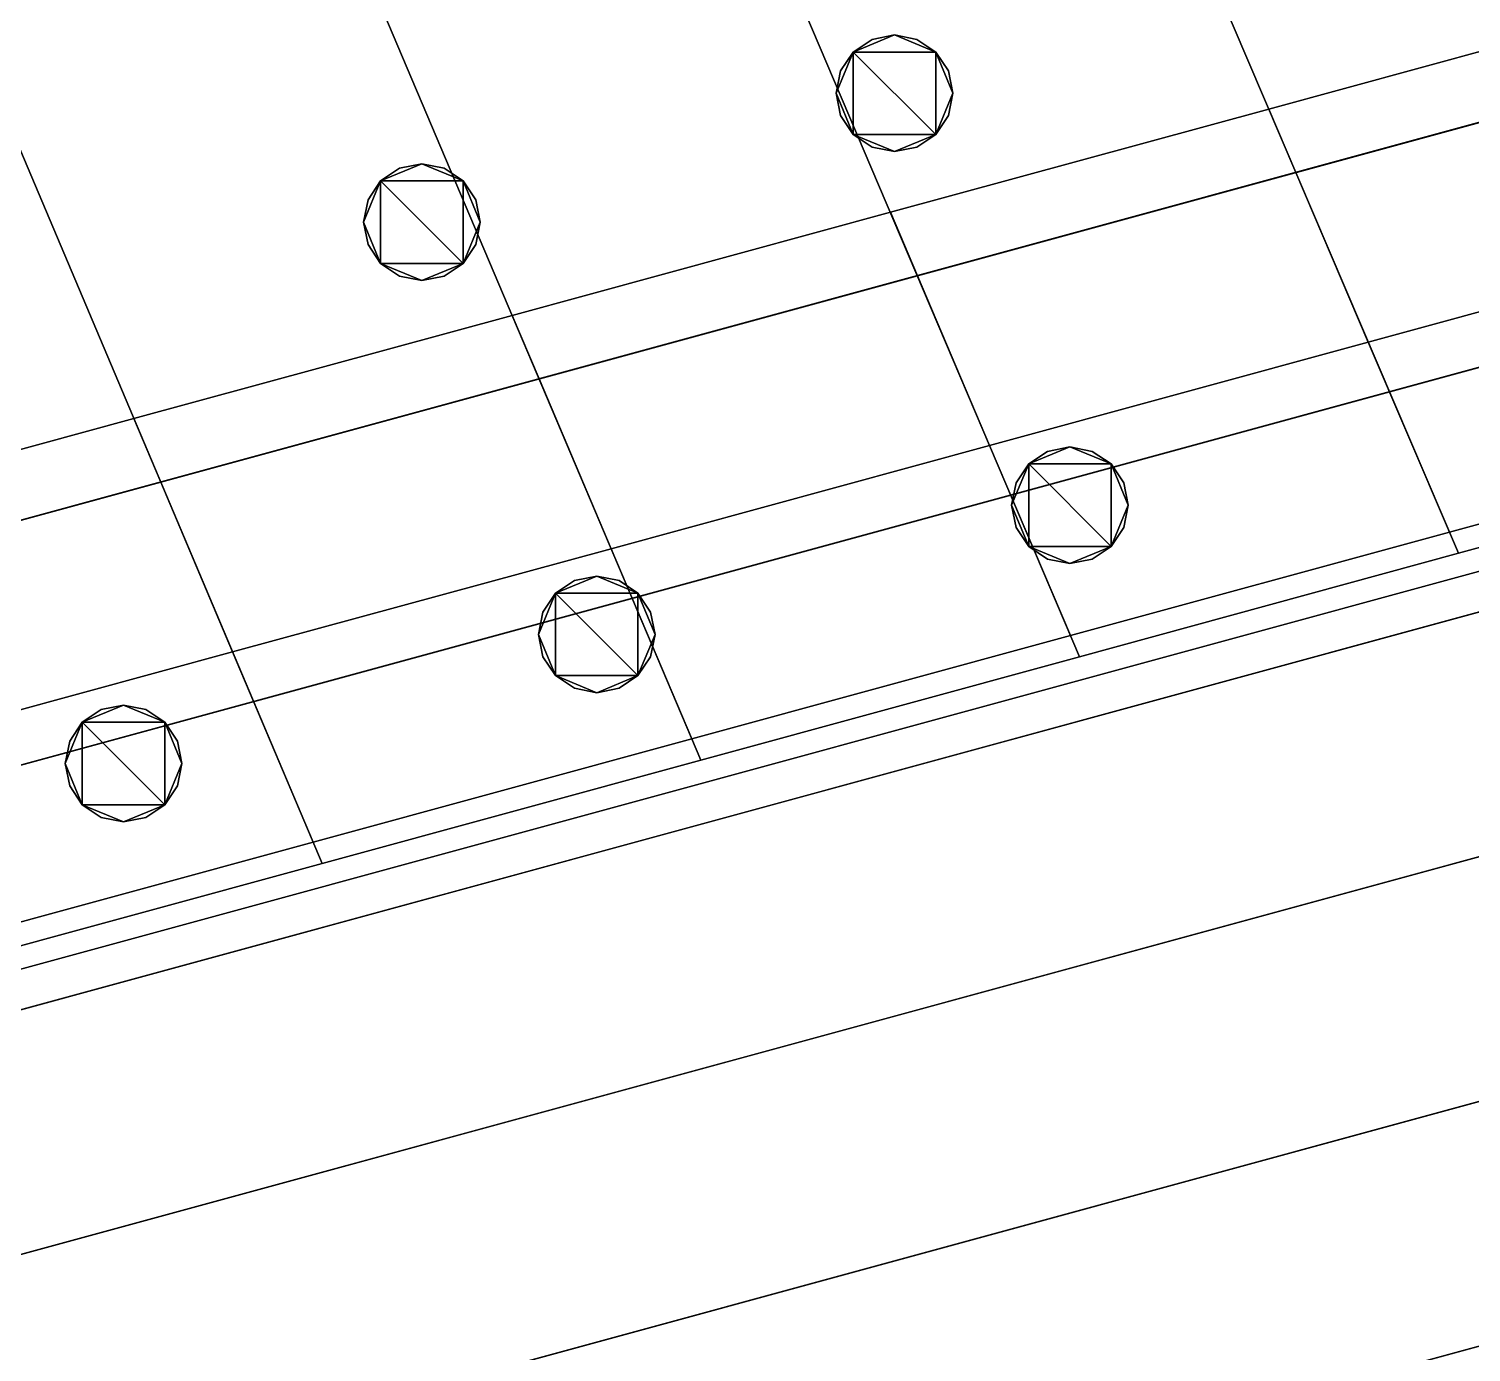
# Model space of a CAD drawing. Extents: x 2629709 to 3675628, y 1179 to 102095.
# Drawn here: x 2646057 to 2652340, y 87260 to 93022 of the extents above; entities that cross this region are included whole.
import ezdxf

# ---------------------------------------------------------------- set-up
doc = ezdxf.new("R2010")
doc.units = 0
doc.header["$LTSCALE"] = 550
doc.header["$MEASUREMENT"] = 0
for name, color, linetype in [('3DF-기초', 4, 'Continuous'), ('3DF-말뚝', 6, 'Continuous'), ('3DF-벽체', 5, 'Continuous'), ('3DF-슬래브', 8, 'Continuous'), ('3DF-포장', 250, 'Continuous')]:
    doc.layers.add(name, color=color, linetype=linetype)

msp = doc.modelspace()

# ---------------------------------------------------------------- linework, layer by layer
at = {"layer": '3DF-기초'}
for points in [[(2641977.8, 93376.2, 102250), (2644072.4, 88395.6, 102250), (2663874.8, 93797.8, 102250), (2661712.8, 98750.3, 102250)], [(2644072.4, 88395.6, 102350), (2641977.8, 93376.2, 102350), (2661712.8, 98750.3, 102350), (2663874.8, 93797.8, 102350)], [(2651884.6, 95971.4, 102350), (2653934.2, 91188.6, 102350), (2655584.3, 91638.7, 102350), (2653529.3, 96419.3, 102350)], [(2653934.2, 91188.6, 103350), (2651884.6, 95971.4, 103350), (2653529.3, 96419.3, 103350), (2655584.3, 91638.7, 103350)], [(2650240, 95523.5, 102350), (2652284.1, 90738.4, 102350), (2653934.2, 91188.6, 102350), (2651884.6, 95971.4, 102350)], [(2652284.1, 90738.4, 103350), (2650240, 95523.5, 103350), (2651884.6, 95971.4, 103350), (2653934.2, 91188.6, 103350)], [(2648595.3, 95075.6, 102350), (2650634, 90288.3, 102350), (2652284.1, 90738.4, 102350), (2650240, 95523.5, 102350)], [(2650634, 90288.3, 103350), (2648595.3, 95075.6, 103350), (2650240, 95523.5, 103350), (2652284.1, 90738.4, 103350)], [(2646950.6, 94627.7, 102350), (2648983.9, 89838.1, 102350), (2650634, 90288.3, 102350), (2648595.3, 95075.6, 102350)], [(2648983.9, 89838.1, 103350), (2646950.6, 94627.7, 103350), (2648595.3, 95075.6, 103350), (2650634, 90288.3, 103350)], [(2645305.9, 94179.9, 102350), (2647333.8, 89388, 102350), (2648983.9, 89838.1, 102350), (2646950.6, 94627.7, 102350)], [(2647333.8, 89388, 103350), (2645305.9, 94179.9, 103350), (2646950.6, 94627.7, 103350), (2648983.9, 89838.1, 103350)], [(2643661.3, 93732, 102350), (2645683.7, 88937.9, 102350), (2647333.8, 89388, 102350), (2645305.9, 94179.9, 102350)], [(2645683.7, 88937.9, 103350), (2643661.3, 93732, 103350), (2645305.9, 94179.9, 103350), (2647333.8, 89388, 103350)], [(2644072.4, 88395.6, 102250), (2644072.4, 88395.6, 102350), (2663874.8, 93797.8, 102350), (2663874.8, 93797.8, 102250)], [(2652284.1, 90738.4, 102350), (2652284.1, 90738.4, 103350), (2653934.2, 91188.6, 103350), (2653934.2, 91188.6, 102350)], [(2650634, 90288.3, 102350), (2650634, 90288.3, 103350), (2652284.1, 90738.4, 103350), (2652284.1, 90738.4, 102350)], [(2648983.9, 89838.1, 102350), (2648983.9, 89838.1, 103350), (2650634, 90288.3, 103350), (2650634, 90288.3, 102350)], [(2647333.8, 89388, 102350), (2647333.8, 89388, 103350), (2648983.9, 89838.1, 103350), (2648983.9, 89838.1, 102350)], [(2645683.7, 88937.9, 102350), (2645683.7, 88937.9, 103350), (2647333.8, 89388, 103350), (2647333.8, 89388, 102350)]]:
    msp.add_3dface(points, dxfattribs=at)
at = {"layer": '3DF-말뚝'}
for points in [[(2649827.6, 92995.7, 93950), (2649730.4, 92976.4, 93950), (2649648, 92921.3, 93950)], [(2650007.2, 92921.3, 93950), (2649827.6, 92995.7, 93950), (2649648, 92921.3, 93950)], [(2649827.6, 92995.7, 102350), (2649730.4, 92976.4, 102350), (2649648, 92921.3, 102350)], [(2650007.2, 92921.3, 102350), (2649827.6, 92995.7, 102350), (2649648, 92921.3, 102350)], [(2649827.6, 92995.7, 93950), (2649730.4, 92976.4, 93950), (2649730.4, 92976.4, 102350), (2649827.6, 92995.7, 102350)], [(2649924.8, 92976.4, 93950), (2649827.6, 92995.7, 93950), (2649827.6, 92995.7, 102350), (2649924.8, 92976.4, 102350)], [(2650007.2, 92921.3, 93950), (2649924.8, 92976.4, 93950), (2649827.6, 92995.7, 93950)], [(2650007.2, 92921.3, 102350), (2649924.8, 92976.4, 102350), (2649827.6, 92995.7, 102350)], [(2649730.4, 92976.4, 93950), (2649648, 92921.3, 93950), (2649648, 92921.3, 102350), (2649730.4, 92976.4, 102350)], [(2650007.2, 92921.3, 93950), (2649924.8, 92976.4, 93950), (2649924.8, 92976.4, 102350), (2650007.2, 92921.3, 102350)], [(2649648, 92921.3, 93950), (2649592.9, 92838.9, 93950), (2649573.6, 92741.7, 93950)], [(2649648, 92921.3, 93950), (2649573.6, 92741.7, 93950), (2649648, 92562.1, 93950)], [(2649648, 92921.3, 102350), (2649592.9, 92838.9, 102350), (2649573.6, 92741.7, 102350)], [(2649648, 92921.3, 102350), (2649573.6, 92741.7, 102350), (2649648, 92562.1, 102350)], [(2649648, 92921.3, 93950), (2649592.9, 92838.9, 93950), (2649592.9, 92838.9, 102350), (2649648, 92921.3, 102350)], [(2650007.2, 92562.1, 93950), (2650007.2, 92921.3, 93950), (2649648, 92921.3, 93950)], [(2649648, 92921.3, 93950), (2649648, 92562.1, 93950), (2650007.2, 92562.1, 93950)], [(2650007.2, 92562.1, 102350), (2650007.2, 92921.3, 102350), (2649648, 92921.3, 102350)], [(2649648, 92921.3, 102350), (2649648, 92562.1, 102350), (2650007.2, 92562.1, 102350)], [(2650062.3, 92838.9, 93950), (2650007.2, 92921.3, 93950), (2650007.2, 92921.3, 102350), (2650062.3, 92838.9, 102350)], [(2650081.6, 92741.7, 93950), (2650062.3, 92838.9, 93950), (2650007.2, 92921.3, 93950)], [(2650007.2, 92562.1, 93950), (2650081.6, 92741.7, 93950), (2650007.2, 92921.3, 93950)], [(2650081.6, 92741.7, 102350), (2650062.3, 92838.9, 102350), (2650007.2, 92921.3, 102350)], [(2650007.2, 92562.1, 102350), (2650081.6, 92741.7, 102350), (2650007.2, 92921.3, 102350)], [(2649592.9, 92838.9, 93950), (2649573.6, 92741.7, 93950), (2649573.6, 92741.7, 102350), (2649592.9, 92838.9, 102350)], [(2650081.6, 92741.7, 93950), (2650062.3, 92838.9, 93950), (2650062.3, 92838.9, 102350), (2650081.6, 92741.7, 102350)], [(2649573.6, 92741.7, 93950), (2649592.9, 92644.5, 93950), (2649592.9, 92644.5, 102350), (2649573.6, 92741.7, 102350)], [(2649573.6, 92741.7, 93950), (2649592.9, 92644.5, 93950), (2649648, 92562.1, 93950)], [(2649573.6, 92741.7, 102350), (2649592.9, 92644.5, 102350), (2649648, 92562.1, 102350)], [(2650007.2, 92562.1, 93950), (2650062.3, 92644.5, 93950), (2650081.6, 92741.7, 93950)], [(2650007.2, 92562.1, 102350), (2650062.3, 92644.5, 102350), (2650081.6, 92741.7, 102350)], [(2650062.3, 92644.5, 93950), (2650081.6, 92741.7, 93950), (2650081.6, 92741.7, 102350), (2650062.3, 92644.5, 102350)], [(2649592.9, 92644.5, 93950), (2649648, 92562.1, 93950), (2649648, 92562.1, 102350), (2649592.9, 92644.5, 102350)], [(2650007.2, 92562.1, 93950), (2650062.3, 92644.5, 93950), (2650062.3, 92644.5, 102350), (2650007.2, 92562.1, 102350)], [(2649648, 92562.1, 93950), (2649730.4, 92507.1, 93950), (2649730.4, 92507.1, 102350), (2649648, 92562.1, 102350)], [(2649648, 92562.1, 93950), (2649730.4, 92507.1, 93950), (2649827.6, 92487.7, 93950)], [(2649648, 92562.1, 93950), (2649827.6, 92487.7, 93950), (2650007.2, 92562.1, 93950)], [(2649648, 92562.1, 102350), (2649730.4, 92507.1, 102350), (2649827.6, 92487.7, 102350)], [(2649648, 92562.1, 102350), (2649827.6, 92487.7, 102350), (2650007.2, 92562.1, 102350)], [(2649827.6, 92487.7, 93950), (2649924.8, 92507.1, 93950), (2650007.2, 92562.1, 93950)], [(2649827.6, 92487.7, 102350), (2649924.8, 92507.1, 102350), (2650007.2, 92562.1, 102350)], [(2649924.8, 92507.1, 93950), (2650007.2, 92562.1, 93950), (2650007.2, 92562.1, 102350), (2649924.8, 92507.1, 102350)], [(2649730.4, 92507.1, 93950), (2649827.6, 92487.7, 93950), (2649827.6, 92487.7, 102350), (2649730.4, 92507.1, 102350)], [(2649827.6, 92487.7, 93950), (2649924.8, 92507.1, 93950), (2649924.8, 92507.1, 102350), (2649827.6, 92487.7, 102350)], [(2647768.8, 92434.6, 93950), (2647671.6, 92415.2, 93950), (2647589.2, 92360.2, 93950)], [(2647948.4, 92360.2, 93950), (2647768.8, 92434.6, 93950), (2647589.2, 92360.2, 93950)], [(2647768.8, 92434.6, 102350), (2647671.6, 92415.2, 102350), (2647589.2, 92360.2, 102350)], [(2647948.4, 92360.2, 102350), (2647768.8, 92434.6, 102350), (2647589.2, 92360.2, 102350)], [(2647768.8, 92434.6, 93950), (2647671.6, 92415.2, 93950), (2647671.6, 92415.2, 102350), (2647768.8, 92434.6, 102350)], [(2647866, 92415.2, 93950), (2647768.8, 92434.6, 93950), (2647768.8, 92434.6, 102350), (2647866, 92415.2, 102350)], [(2647948.4, 92360.2, 93950), (2647866, 92415.2, 93950), (2647768.8, 92434.6, 93950)], [(2647948.4, 92360.2, 102350), (2647866, 92415.2, 102350), (2647768.8, 92434.6, 102350)], [(2647589.2, 92360.2, 93950), (2647534.2, 92277.8, 93950), (2647514.8, 92180.6, 93950)], [(2647589.2, 92360.2, 93950), (2647514.8, 92180.6, 93950), (2647589.2, 92001, 93950)], [(2647589.2, 92360.2, 102350), (2647534.2, 92277.8, 102350), (2647514.8, 92180.6, 102350)], [(2647589.2, 92360.2, 102350), (2647514.8, 92180.6, 102350), (2647589.2, 92001, 102350)], [(2647589.2, 92360.2, 93950), (2647534.2, 92277.8, 93950), (2647534.2, 92277.8, 102350), (2647589.2, 92360.2, 102350)], [(2647671.6, 92415.2, 93950), (2647589.2, 92360.2, 93950), (2647589.2, 92360.2, 102350), (2647671.6, 92415.2, 102350)], [(2647948.4, 92001, 93950), (2647948.4, 92360.2, 93950), (2647589.2, 92360.2, 93950)], [(2647589.2, 92360.2, 93950), (2647589.2, 92001, 93950), (2647948.4, 92001, 93950)], [(2647948.4, 92001, 102350), (2647948.4, 92360.2, 102350), (2647589.2, 92360.2, 102350)], [(2647589.2, 92360.2, 102350), (2647589.2, 92001, 102350), (2647948.4, 92001, 102350)], [(2647948.4, 92360.2, 93950), (2647866, 92415.2, 93950), (2647866, 92415.2, 102350), (2647948.4, 92360.2, 102350)], [(2648003.5, 92277.8, 93950), (2647948.4, 92360.2, 93950), (2647948.4, 92360.2, 102350), (2648003.5, 92277.8, 102350)], [(2648022.8, 92180.6, 93950), (2648003.5, 92277.8, 93950), (2647948.4, 92360.2, 93950)], [(2647948.4, 92001, 93950), (2648022.8, 92180.6, 93950), (2647948.4, 92360.2, 93950)], [(2648022.8, 92180.6, 102350), (2648003.5, 92277.8, 102350), (2647948.4, 92360.2, 102350)], [(2647948.4, 92001, 102350), (2648022.8, 92180.6, 102350), (2647948.4, 92360.2, 102350)], [(2647534.2, 92277.8, 93950), (2647514.8, 92180.6, 93950), (2647514.8, 92180.6, 102350), (2647534.2, 92277.8, 102350)], [(2648022.8, 92180.6, 93950), (2648003.5, 92277.8, 93950), (2648003.5, 92277.8, 102350), (2648022.8, 92180.6, 102350)], [(2647514.8, 92180.6, 93950), (2647534.2, 92083.4, 93950), (2647534.2, 92083.4, 102350), (2647514.8, 92180.6, 102350)], [(2647514.8, 92180.6, 93950), (2647534.2, 92083.4, 93950), (2647589.2, 92001, 93950)], [(2647514.8, 92180.6, 102350), (2647534.2, 92083.4, 102350), (2647589.2, 92001, 102350)], [(2647948.4, 92001, 93950), (2648003.5, 92083.4, 93950), (2648022.8, 92180.6, 93950)], [(2647948.4, 92001, 102350), (2648003.5, 92083.4, 102350), (2648022.8, 92180.6, 102350)], [(2648003.5, 92083.4, 93950), (2648022.8, 92180.6, 93950), (2648022.8, 92180.6, 102350), (2648003.5, 92083.4, 102350)], [(2647534.2, 92083.4, 93950), (2647589.2, 92001, 93950), (2647589.2, 92001, 102350), (2647534.2, 92083.4, 102350)], [(2647948.4, 92001, 93950), (2648003.5, 92083.4, 93950), (2648003.5, 92083.4, 102350), (2647948.4, 92001, 102350)], [(2647589.2, 92001, 93950), (2647671.6, 91945.9, 93950), (2647671.6, 91945.9, 102350), (2647589.2, 92001, 102350)], [(2647589.2, 92001, 93950), (2647671.6, 91945.9, 93950), (2647768.8, 91926.6, 93950)], [(2647589.2, 92001, 93950), (2647768.8, 91926.6, 93950), (2647948.4, 92001, 93950)], [(2647589.2, 92001, 102350), (2647671.6, 91945.9, 102350), (2647768.8, 91926.6, 102350)], [(2647589.2, 92001, 102350), (2647768.8, 91926.6, 102350), (2647948.4, 92001, 102350)], [(2647768.8, 91926.6, 93950), (2647866, 91945.9, 93950), (2647948.4, 92001, 93950)], [(2647768.8, 91926.6, 102350), (2647866, 91945.9, 102350), (2647948.4, 92001, 102350)], [(2647866, 91945.9, 93950), (2647948.4, 92001, 93950), (2647948.4, 92001, 102350), (2647866, 91945.9, 102350)], [(2647671.6, 91945.9, 93950), (2647768.8, 91926.6, 93950), (2647768.8, 91926.6, 102350), (2647671.6, 91945.9, 102350)], [(2647768.8, 91926.6, 93950), (2647866, 91945.9, 93950), (2647866, 91945.9, 102350), (2647768.8, 91926.6, 102350)], [(2650591.9, 91201.8, 93950), (2650494.7, 91182.4, 93950), (2650412.3, 91127.4, 93950)], [(2650771.5, 91127.4, 93950), (2650591.9, 91201.8, 93950), (2650412.3, 91127.4, 93950)], [(2650591.9, 91201.8, 102350), (2650494.7, 91182.4, 102350), (2650412.3, 91127.4, 102350)], [(2650771.5, 91127.4, 102350), (2650591.9, 91201.8, 102350), (2650412.3, 91127.4, 102350)], [(2650494.7, 91182.4, 93950), (2650412.3, 91127.4, 93950), (2650412.3, 91127.4, 102350), (2650494.7, 91182.4, 102350)], [(2650591.9, 91201.8, 93950), (2650494.7, 91182.4, 93950), (2650494.7, 91182.4, 102350), (2650591.9, 91201.8, 102350)], [(2650689.1, 91182.4, 93950), (2650591.9, 91201.8, 93950), (2650591.9, 91201.8, 102350), (2650689.1, 91182.4, 102350)], [(2650771.5, 91127.4, 93950), (2650689.1, 91182.4, 93950), (2650591.9, 91201.8, 93950)], [(2650771.5, 91127.4, 102350), (2650689.1, 91182.4, 102350), (2650591.9, 91201.8, 102350)], [(2650771.5, 91127.4, 93950), (2650689.1, 91182.4, 93950), (2650689.1, 91182.4, 102350), (2650771.5, 91127.4, 102350)], [(2650412.3, 91127.4, 93950), (2650357.2, 91045, 93950), (2650337.9, 90947.8, 93950)], [(2650412.3, 91127.4, 93950), (2650337.9, 90947.8, 93950), (2650412.3, 90768.2, 93950)], [(2650412.3, 91127.4, 102350), (2650357.2, 91045, 102350), (2650337.9, 90947.8, 102350)], [(2650412.3, 91127.4, 102350), (2650337.9, 90947.8, 102350), (2650412.3, 90768.2, 102350)], [(2650412.3, 91127.4, 93950), (2650357.2, 91045, 93950), (2650357.2, 91045, 102350), (2650412.3, 91127.4, 102350)], [(2650771.5, 90768.2, 93950), (2650771.5, 91127.4, 93950), (2650412.3, 91127.4, 93950)], [(2650412.3, 91127.4, 93950), (2650412.3, 90768.2, 93950), (2650771.5, 90768.2, 93950)], [(2650771.5, 90768.2, 102350), (2650771.5, 91127.4, 102350), (2650412.3, 91127.4, 102350)], [(2650412.3, 91127.4, 102350), (2650412.3, 90768.2, 102350), (2650771.5, 90768.2, 102350)], [(2650826.6, 91045, 93950), (2650771.5, 91127.4, 93950), (2650771.5, 91127.4, 102350), (2650826.6, 91045, 102350)], [(2650845.9, 90947.8, 93950), (2650826.6, 91045, 93950), (2650771.5, 91127.4, 93950)], [(2650771.5, 90768.2, 93950), (2650845.9, 90947.8, 93950), (2650771.5, 91127.4, 93950)], [(2650845.9, 90947.8, 102350), (2650826.6, 91045, 102350), (2650771.5, 91127.4, 102350)], [(2650771.5, 90768.2, 102350), (2650845.9, 90947.8, 102350), (2650771.5, 91127.4, 102350)], [(2650357.2, 91045, 93950), (2650337.9, 90947.8, 93950), (2650337.9, 90947.8, 102350), (2650357.2, 91045, 102350)], [(2650845.9, 90947.8, 93950), (2650826.6, 91045, 93950), (2650826.6, 91045, 102350), (2650845.9, 90947.8, 102350)], [(2650337.9, 90947.8, 93950), (2650357.2, 90850.6, 93950), (2650357.2, 90850.6, 102350), (2650337.9, 90947.8, 102350)], [(2650337.9, 90947.8, 93950), (2650357.2, 90850.6, 93950), (2650412.3, 90768.2, 93950)], [(2650337.9, 90947.8, 102350), (2650357.2, 90850.6, 102350), (2650412.3, 90768.2, 102350)], [(2650771.5, 90768.2, 93950), (2650826.6, 90850.6, 93950), (2650845.9, 90947.8, 93950)], [(2650771.5, 90768.2, 102350), (2650826.6, 90850.6, 102350), (2650845.9, 90947.8, 102350)], [(2650826.6, 90850.6, 93950), (2650845.9, 90947.8, 93950), (2650845.9, 90947.8, 102350), (2650826.6, 90850.6, 102350)], [(2650357.2, 90850.6, 93950), (2650412.3, 90768.2, 93950), (2650412.3, 90768.2, 102350), (2650357.2, 90850.6, 102350)], [(2650771.5, 90768.2, 93950), (2650826.6, 90850.6, 93950), (2650826.6, 90850.6, 102350), (2650771.5, 90768.2, 102350)], [(2650412.3, 90768.2, 93950), (2650494.7, 90713.1, 93950), (2650494.7, 90713.1, 102350), (2650412.3, 90768.2, 102350)], [(2650412.3, 90768.2, 93950), (2650494.7, 90713.1, 93950), (2650591.9, 90693.8, 93950)], [(2650412.3, 90768.2, 93950), (2650591.9, 90693.8, 93950), (2650771.5, 90768.2, 93950)], [(2650412.3, 90768.2, 102350), (2650494.7, 90713.1, 102350), (2650591.9, 90693.8, 102350)], [(2650412.3, 90768.2, 102350), (2650591.9, 90693.8, 102350), (2650771.5, 90768.2, 102350)], [(2650591.9, 90693.8, 93950), (2650689.1, 90713.1, 93950), (2650771.5, 90768.2, 93950)], [(2650591.9, 90693.8, 102350), (2650689.1, 90713.1, 102350), (2650771.5, 90768.2, 102350)], [(2650689.1, 90713.1, 93950), (2650771.5, 90768.2, 93950), (2650771.5, 90768.2, 102350), (2650689.1, 90713.1, 102350)], [(2650494.7, 90713.1, 93950), (2650591.9, 90693.8, 93950), (2650591.9, 90693.8, 102350), (2650494.7, 90713.1, 102350)], [(2650591.9, 90693.8, 93950), (2650689.1, 90713.1, 93950), (2650689.1, 90713.1, 102350), (2650591.9, 90693.8, 102350)], [(2648530.6, 90639.5, 93950), (2648433.4, 90620.2, 93950), (2648351, 90565.1, 93950)], [(2648710.2, 90565.1, 93950), (2648530.6, 90639.5, 93950), (2648351, 90565.1, 93950)], [(2648530.6, 90639.5, 102350), (2648433.4, 90620.2, 102350), (2648351, 90565.1, 102350)], [(2648710.2, 90565.1, 102350), (2648530.6, 90639.5, 102350), (2648351, 90565.1, 102350)], [(2648433.4, 90620.2, 93950), (2648351, 90565.1, 93950), (2648351, 90565.1, 102350), (2648433.4, 90620.2, 102350)], [(2648530.6, 90639.5, 93950), (2648433.4, 90620.2, 93950), (2648433.4, 90620.2, 102350), (2648530.6, 90639.5, 102350)], [(2648627.8, 90620.2, 93950), (2648530.6, 90639.5, 93950), (2648530.6, 90639.5, 102350), (2648627.8, 90620.2, 102350)], [(2648710.2, 90565.1, 93950), (2648627.8, 90620.2, 93950), (2648530.6, 90639.5, 93950)], [(2648710.2, 90565.1, 102350), (2648627.8, 90620.2, 102350), (2648530.6, 90639.5, 102350)], [(2648710.2, 90565.1, 93950), (2648627.8, 90620.2, 93950), (2648627.8, 90620.2, 102350), (2648710.2, 90565.1, 102350)], [(2648351, 90565.1, 93950), (2648295.9, 90482.7, 93950), (2648276.6, 90385.5, 93950)], [(2648351, 90565.1, 93950), (2648276.6, 90385.5, 93950), (2648351, 90205.9, 93950)], [(2648351, 90565.1, 102350), (2648295.9, 90482.7, 102350), (2648276.6, 90385.5, 102350)], [(2648351, 90565.1, 102350), (2648276.6, 90385.5, 102350), (2648351, 90205.9, 102350)], [(2648351, 90565.1, 93950), (2648295.9, 90482.7, 93950), (2648295.9, 90482.7, 102350), (2648351, 90565.1, 102350)], [(2648710.2, 90205.9, 93950), (2648710.2, 90565.1, 93950), (2648351, 90565.1, 93950)], [(2648351, 90565.1, 93950), (2648351, 90205.9, 93950), (2648710.2, 90205.9, 93950)], [(2648710.2, 90205.9, 102350), (2648710.2, 90565.1, 102350), (2648351, 90565.1, 102350)], [(2648351, 90565.1, 102350), (2648351, 90205.9, 102350), (2648710.2, 90205.9, 102350)], [(2648765.3, 90482.7, 93950), (2648710.2, 90565.1, 93950), (2648710.2, 90565.1, 102350), (2648765.3, 90482.7, 102350)], [(2648784.6, 90385.5, 93950), (2648765.3, 90482.7, 93950), (2648710.2, 90565.1, 93950)], [(2648710.2, 90205.9, 93950), (2648784.6, 90385.5, 93950), (2648710.2, 90565.1, 93950)], [(2648784.6, 90385.5, 102350), (2648765.3, 90482.7, 102350), (2648710.2, 90565.1, 102350)], [(2648710.2, 90205.9, 102350), (2648784.6, 90385.5, 102350), (2648710.2, 90565.1, 102350)], [(2648295.9, 90482.7, 93950), (2648276.6, 90385.5, 93950), (2648276.6, 90385.5, 102350), (2648295.9, 90482.7, 102350)], [(2648784.6, 90385.5, 93950), (2648765.3, 90482.7, 93950), (2648765.3, 90482.7, 102350), (2648784.6, 90385.5, 102350)], [(2648276.6, 90385.5, 93950), (2648295.9, 90288.3, 93950), (2648295.9, 90288.3, 102350), (2648276.6, 90385.5, 102350)], [(2648276.6, 90385.5, 93950), (2648295.9, 90288.3, 93950), (2648351, 90205.9, 93950)], [(2648276.6, 90385.5, 102350), (2648295.9, 90288.3, 102350), (2648351, 90205.9, 102350)], [(2648710.2, 90205.9, 93950), (2648765.3, 90288.3, 93950), (2648784.6, 90385.5, 93950)], [(2648710.2, 90205.9, 102350), (2648765.3, 90288.3, 102350), (2648784.6, 90385.5, 102350)], [(2648765.3, 90288.3, 93950), (2648784.6, 90385.5, 93950), (2648784.6, 90385.5, 102350), (2648765.3, 90288.3, 102350)], [(2648295.9, 90288.3, 93950), (2648351, 90205.9, 93950), (2648351, 90205.9, 102350), (2648295.9, 90288.3, 102350)], [(2648710.2, 90205.9, 93950), (2648765.3, 90288.3, 93950), (2648765.3, 90288.3, 102350), (2648710.2, 90205.9, 102350)], [(2648351, 90205.9, 93950), (2648433.4, 90150.9, 93950), (2648433.4, 90150.9, 102350), (2648351, 90205.9, 102350)], [(2648351, 90205.9, 93950), (2648433.4, 90150.9, 93950), (2648530.6, 90131.5, 93950)], [(2648351, 90205.9, 93950), (2648530.6, 90131.5, 93950), (2648710.2, 90205.9, 93950)], [(2648351, 90205.9, 102350), (2648433.4, 90150.9, 102350), (2648530.6, 90131.5, 102350)], [(2648351, 90205.9, 102350), (2648530.6, 90131.5, 102350), (2648710.2, 90205.9, 102350)], [(2648530.6, 90131.5, 93950), (2648627.8, 90150.9, 93950), (2648710.2, 90205.9, 93950)], [(2648530.6, 90131.5, 102350), (2648627.8, 90150.9, 102350), (2648710.2, 90205.9, 102350)], [(2648627.8, 90150.9, 93950), (2648710.2, 90205.9, 93950), (2648710.2, 90205.9, 102350), (2648627.8, 90150.9, 102350)], [(2648433.4, 90150.9, 93950), (2648530.6, 90131.5, 93950), (2648530.6, 90131.5, 102350), (2648433.4, 90150.9, 102350)], [(2648530.6, 90131.5, 93950), (2648627.8, 90150.9, 93950), (2648627.8, 90150.9, 102350), (2648530.6, 90131.5, 102350)], [(2646469.3, 90077.3, 93950), (2646372.1, 90057.9, 93950), (2646289.7, 90002.9, 93950)], [(2646648.9, 90002.9, 93950), (2646469.3, 90077.3, 93950), (2646289.7, 90002.9, 93950)], [(2646469.3, 90077.3, 102350), (2646372.1, 90057.9, 102350), (2646289.7, 90002.9, 102350)], [(2646648.9, 90002.9, 102350), (2646469.3, 90077.3, 102350), (2646289.7, 90002.9, 102350)], [(2646372.1, 90057.9, 93950), (2646289.7, 90002.9, 93950), (2646289.7, 90002.9, 102350), (2646372.1, 90057.9, 102350)], [(2646469.3, 90077.3, 93950), (2646372.1, 90057.9, 93950), (2646372.1, 90057.9, 102350), (2646469.3, 90077.3, 102350)], [(2646566.5, 90057.9, 93950), (2646469.3, 90077.3, 93950), (2646469.3, 90077.3, 102350), (2646566.5, 90057.9, 102350)], [(2646648.9, 90002.9, 93950), (2646566.5, 90057.9, 93950), (2646469.3, 90077.3, 93950)], [(2646648.9, 90002.9, 102350), (2646566.5, 90057.9, 102350), (2646469.3, 90077.3, 102350)], [(2646648.9, 90002.9, 93950), (2646566.5, 90057.9, 93950), (2646566.5, 90057.9, 102350), (2646648.9, 90002.9, 102350)], [(2646289.7, 90002.9, 93950), (2646234.6, 89920.5, 93950), (2646215.3, 89823.3, 93950)], [(2646289.7, 90002.9, 93950), (2646215.3, 89823.3, 93950), (2646289.7, 89643.7, 93950)], [(2646289.7, 90002.9, 102350), (2646234.6, 89920.5, 102350), (2646215.3, 89823.3, 102350)], [(2646289.7, 90002.9, 102350), (2646215.3, 89823.3, 102350), (2646289.7, 89643.7, 102350)], [(2646289.7, 90002.9, 93950), (2646234.6, 89920.5, 93950), (2646234.6, 89920.5, 102350), (2646289.7, 90002.9, 102350)], [(2646648.9, 89643.7, 93950), (2646648.9, 90002.9, 93950), (2646289.7, 90002.9, 93950)], [(2646289.7, 90002.9, 93950), (2646289.7, 89643.7, 93950), (2646648.9, 89643.7, 93950)], [(2646648.9, 89643.7, 102350), (2646648.9, 90002.9, 102350), (2646289.7, 90002.9, 102350)], [(2646289.7, 90002.9, 102350), (2646289.7, 89643.7, 102350), (2646648.9, 89643.7, 102350)], [(2646704, 89920.5, 93950), (2646648.9, 90002.9, 93950), (2646648.9, 90002.9, 102350), (2646704, 89920.5, 102350)], [(2646723.3, 89823.3, 93950), (2646704, 89920.5, 93950), (2646648.9, 90002.9, 93950)], [(2646648.9, 89643.7, 93950), (2646723.3, 89823.3, 93950), (2646648.9, 90002.9, 93950)], [(2646723.3, 89823.3, 102350), (2646704, 89920.5, 102350), (2646648.9, 90002.9, 102350)], [(2646648.9, 89643.7, 102350), (2646723.3, 89823.3, 102350), (2646648.9, 90002.9, 102350)], [(2646234.6, 89920.5, 93950), (2646215.3, 89823.3, 93950), (2646215.3, 89823.3, 102350), (2646234.6, 89920.5, 102350)], [(2646723.3, 89823.3, 93950), (2646704, 89920.5, 93950), (2646704, 89920.5, 102350), (2646723.3, 89823.3, 102350)], [(2646215.3, 89823.3, 93950), (2646234.6, 89726.1, 93950), (2646234.6, 89726.1, 102350), (2646215.3, 89823.3, 102350)], [(2646215.3, 89823.3, 93950), (2646234.6, 89726.1, 93950), (2646289.7, 89643.7, 93950)], [(2646215.3, 89823.3, 102350), (2646234.6, 89726.1, 102350), (2646289.7, 89643.7, 102350)], [(2646648.9, 89643.7, 93950), (2646704, 89726.1, 93950), (2646723.3, 89823.3, 93950)], [(2646648.9, 89643.7, 102350), (2646704, 89726.1, 102350), (2646723.3, 89823.3, 102350)], [(2646704, 89726.1, 93950), (2646723.3, 89823.3, 93950), (2646723.3, 89823.3, 102350), (2646704, 89726.1, 102350)], [(2646234.6, 89726.1, 93950), (2646289.7, 89643.7, 93950), (2646289.7, 89643.7, 102350), (2646234.6, 89726.1, 102350)], [(2646648.9, 89643.7, 93950), (2646704, 89726.1, 93950), (2646704, 89726.1, 102350), (2646648.9, 89643.7, 102350)], [(2646289.7, 89643.7, 93950), (2646372.1, 89588.6, 93950), (2646372.1, 89588.6, 102350), (2646289.7, 89643.7, 102350)], [(2646289.7, 89643.7, 93950), (2646372.1, 89588.6, 93950), (2646469.3, 89569.3, 93950)], [(2646289.7, 89643.7, 93950), (2646469.3, 89569.3, 93950), (2646648.9, 89643.7, 93950)], [(2646289.7, 89643.7, 102350), (2646372.1, 89588.6, 102350), (2646469.3, 89569.3, 102350)], [(2646289.7, 89643.7, 102350), (2646469.3, 89569.3, 102350), (2646648.9, 89643.7, 102350)], [(2646469.3, 89569.3, 93950), (2646566.5, 89588.6, 93950), (2646648.9, 89643.7, 93950)], [(2646469.3, 89569.3, 102350), (2646566.5, 89588.6, 102350), (2646648.9, 89643.7, 102350)], [(2646566.5, 89588.6, 93950), (2646648.9, 89643.7, 93950), (2646648.9, 89643.7, 102350), (2646566.5, 89588.6, 102350)], [(2646372.1, 89588.6, 93950), (2646469.3, 89569.3, 93950), (2646469.3, 89569.3, 102350), (2646372.1, 89588.6, 102350)], [(2646469.3, 89569.3, 93950), (2646566.5, 89588.6, 93950), (2646566.5, 89588.6, 102350), (2646469.3, 89569.3, 102350)]]:
    msp.add_3dface(points, dxfattribs=at)
at = {"layer": '3DF-벽체'}
for points in [[(2651575.6, 92396.9, 110782.5), (2651457.8, 92672.8, 110782.5), (2653105.7, 93122, 110693.6), (2653223.8, 92846.3, 110693.6)], [(2651457.8, 92672.8, 110782.5), (2651457.8, 92672.8, 110482.5), (2653105.7, 93122, 110393.6), (2653105.7, 93122, 110693.6)], [(2651457.8, 92672.8, 110482.5), (2651575.6, 92396.9, 110182.5), (2653223.8, 92846.3, 110093.6), (2653105.7, 93122, 110393.6)], [(2651575.6, 92396.9, 103350), (2651891.3, 91658, 103350), (2653540.3, 92107.7, 103350), (2653223.8, 92846.3, 103350)], [(2651891.3, 91658, 110612.7), (2651575.6, 92396.9, 110582.5), (2653223.8, 92846.3, 110493.6), (2653540.3, 92107.7, 110524)], [(2651575.6, 92396.9, 110582.5), (2651575.6, 92396.9, 103350), (2653223.8, 92846.3, 103350), (2653223.8, 92846.3, 110493.6)], [(2651575.6, 92396.9, 110182.5), (2651575.6, 92396.9, 110782.5), (2653223.8, 92846.3, 110693.6), (2653223.8, 92846.3, 110093.6)], [(2649927.4, 91947.5, 110871.4), (2649809.9, 92223.5, 110871.4), (2651457.8, 92672.8, 110782.5), (2651575.6, 92396.9, 110782.5)], [(2649809.9, 92223.5, 110871.4), (2649809.9, 92223.5, 110571.4), (2651457.8, 92672.8, 110482.5), (2651457.8, 92672.8, 110782.5)], [(2649809.9, 92223.5, 110571.4), (2649927.4, 91947.5, 110271.4), (2651575.6, 92396.9, 110182.5), (2651457.8, 92672.8, 110482.5)], [(2649927.4, 91947.5, 103350), (2650242.2, 91208.3, 103350), (2651891.3, 91658, 103350), (2651575.6, 92396.9, 103350)], [(2650242.2, 91208.3, 110701.3), (2649927.4, 91947.5, 110671.4), (2651575.6, 92396.9, 110582.5), (2651891.3, 91658, 110612.7)], [(2649927.4, 91947.5, 110671.4), (2649927.4, 91947.5, 103350), (2651575.6, 92396.9, 103350), (2651575.6, 92396.9, 110582.5)], [(2649927.4, 91947.5, 110271.4), (2649927.4, 91947.5, 110871.4), (2651575.6, 92396.9, 110782.5), (2651575.6, 92396.9, 110182.5)], [(2648279.2, 91498.1, 110960.3), (2648162, 91774.2, 110960.3), (2649809.9, 92223.5, 110871.4), (2649927.4, 91947.5, 110871.4)], [(2648162, 91774.2, 110960.3), (2648162, 91774.2, 110660.3), (2649809.9, 92223.5, 110571.4), (2649809.9, 92223.5, 110871.4)], [(2648162, 91774.2, 110660.3), (2648279.2, 91498.1, 110360.3), (2649927.4, 91947.5, 110271.4), (2649809.9, 92223.5, 110571.4)], [(2651891.3, 91658, 103350), (2651891.3, 91658, 110612.7), (2653540.3, 92107.7, 110524), (2653540.3, 92107.7, 103350)], [(2651891.3, 91658, 110612.7), (2652244.8, 90830.4, 110646.5), (2653894.8, 91280.5, 110558.1), (2653540.3, 92107.7, 110524)], [(2652244.8, 90830.4, 110646.5), (2651891.3, 91658, 110312.7), (2653540.3, 92107.7, 110224), (2653894.8, 91280.5, 110558.1)], [(2651891.3, 91658, 110312.7), (2651891.3, 91658, 110612.7), (2653540.3, 92107.7, 110524), (2653540.3, 92107.7, 110224)], [(2648279.2, 91498.1, 103350), (2648593.2, 90758.6, 103350), (2650242.2, 91208.3, 103350), (2649927.4, 91947.5, 103350)], [(2648593.2, 90758.6, 110790), (2648279.2, 91498.1, 110760.3), (2649927.4, 91947.5, 110671.4), (2650242.2, 91208.3, 110701.3)], [(2648279.2, 91498.1, 110760.3), (2648279.2, 91498.1, 103350), (2649927.4, 91947.5, 103350), (2649927.4, 91947.5, 110671.4)], [(2648279.2, 91498.1, 110360.3), (2648279.2, 91498.1, 110960.3), (2649927.4, 91947.5, 110871.4), (2649927.4, 91947.5, 110271.4)], [(2646631, 91048.7, 111049.2), (2646514.1, 91325, 111049.2), (2648162, 91774.2, 110960.3), (2648279.2, 91498.1, 110960.3)], [(2646514.1, 91325, 111049.2), (2646514.1, 91325, 110749.2), (2648162, 91774.2, 110660.3), (2648162, 91774.2, 110960.3)], [(2646514.1, 91325, 110749.2), (2646631, 91048.7, 110449.2), (2648279.2, 91498.1, 110360.3), (2648162, 91774.2, 110660.3)], [(2650242.2, 91208.3, 103350), (2650242.2, 91208.3, 110701.3), (2651891.3, 91658, 110612.7), (2651891.3, 91658, 103350)], [(2650242.2, 91208.3, 110701.3), (2650594.8, 90380.3, 110734.9), (2652244.8, 90830.4, 110646.5), (2651891.3, 91658, 110612.7)], [(2650594.8, 90380.3, 110734.9), (2650242.2, 91208.3, 110401.3), (2651891.3, 91658, 110312.7), (2652244.8, 90830.4, 110646.5)], [(2650242.2, 91208.3, 110401.3), (2650242.2, 91208.3, 110701.3), (2651891.3, 91658, 110612.7), (2651891.3, 91658, 110312.7)], [(2646631, 91048.7, 103350), (2646944.1, 90308.9, 103350), (2648593.2, 90758.6, 103350), (2648279.2, 91498.1, 103350)], [(2646944.1, 90308.9, 110878.7), (2646631, 91048.7, 110849.2), (2648279.2, 91498.1, 110760.3), (2648593.2, 90758.6, 110790)], [(2646631, 91048.7, 110849.2), (2646631, 91048.7, 103350), (2648279.2, 91498.1, 103350), (2648279.2, 91498.1, 110760.3)], [(2646631, 91048.7, 110449.2), (2646631, 91048.7, 111049.2), (2648279.2, 91498.1, 110960.3), (2648279.2, 91498.1, 110360.3)], [(2644982.8, 90599.3, 111138.1), (2644866.2, 90875.7, 111138.1), (2646514.1, 91325, 111049.2), (2646631, 91048.7, 111049.2)], [(2644866.2, 90875.7, 111138.1), (2644866.2, 90875.7, 110838.1), (2646514.1, 91325, 110749.2), (2646514.1, 91325, 111049.2)], [(2644866.2, 90875.7, 110838.1), (2644982.8, 90599.3, 110538.1), (2646631, 91048.7, 110449.2), (2646514.1, 91325, 110749.2)], [(2648593.2, 90758.6, 103350), (2648593.2, 90758.6, 110790), (2650242.2, 91208.3, 110701.3), (2650242.2, 91208.3, 103350)], [(2648593.2, 90758.6, 110790), (2648944.9, 89930.2, 110823.3), (2650594.8, 90380.3, 110734.9), (2650242.2, 91208.3, 110701.3)], [(2648944.9, 89930.2, 110823.3), (2648593.2, 90758.6, 110490), (2650242.2, 91208.3, 110401.3), (2650594.8, 90380.3, 110734.9)], [(2648593.2, 90758.6, 110490), (2648593.2, 90758.6, 110790), (2650242.2, 91208.3, 110701.3), (2650242.2, 91208.3, 110401.3)], [(2644982.8, 90599.3, 103350), (2645295, 89859.2, 103350), (2646944.1, 90308.9, 103350), (2646631, 91048.7, 103350)], [(2645295, 89859.2, 110967.3), (2644982.8, 90599.3, 110938.1), (2646631, 91048.7, 110849.2), (2646944.1, 90308.9, 110878.7)], [(2644982.8, 90599.3, 110938.1), (2644982.8, 90599.3, 103350), (2646631, 91048.7, 103350), (2646631, 91048.7, 110849.2)], [(2644982.8, 90599.3, 110538.1), (2644982.8, 90599.3, 111138.1), (2646631, 91048.7, 111049.2), (2646631, 91048.7, 110449.2)], [(2646944.1, 90308.9, 103350), (2646944.1, 90308.9, 110878.7), (2648593.2, 90758.6, 110790), (2648593.2, 90758.6, 103350)], [(2646944.1, 90308.9, 110878.7), (2647294.9, 89480.1, 110911.7), (2648944.9, 89930.2, 110823.3), (2648593.2, 90758.6, 110790)], [(2647294.9, 89480.1, 110911.7), (2646944.1, 90308.9, 110578.7), (2648593.2, 90758.6, 110490), (2648944.9, 89930.2, 110823.3)], [(2646944.1, 90308.9, 110578.7), (2646944.1, 90308.9, 110878.7), (2648593.2, 90758.6, 110790), (2648593.2, 90758.6, 110490)], [(2645295, 89859.2, 103350), (2645295, 89859.2, 110967.3), (2646944.1, 90308.9, 110878.7), (2646944.1, 90308.9, 103350)], [(2645295, 89859.2, 110967.3), (2645644.9, 89030, 111000.1), (2647294.9, 89480.1, 110911.7), (2646944.1, 90308.9, 110878.7)], [(2645644.9, 89030, 111000.1), (2645295, 89859.2, 110667.3), (2646944.1, 90308.9, 110578.7), (2647294.9, 89480.1, 110911.7)], [(2645295, 89859.2, 110667.3), (2645295, 89859.2, 110967.3), (2646944.1, 90308.9, 110878.7), (2646944.1, 90308.9, 110578.7)]]:
    msp.add_3dface(points, dxfattribs=at)
at = {"layer": '3DF-슬래브'}
for points in [[(2643736.7, 89193.7, 111064.5), (2663528.9, 94590.1, 110011.4), (2663113.1, 95542.6, 109970), (2643334.6, 90149.9, 111027)], [(2663528.9, 94590.1, 111011.4), (2643736.7, 89193.7, 112064.5), (2643334.6, 90149.9, 112027), (2663113.1, 95542.6, 110970)], [(2643334.6, 90149.9, 111027), (2663113.1, 95542.6, 109970), (2663113.1, 95542.6, 110970), (2643334.6, 90149.9, 112027)], [(2644138.8, 88237.6, 111101.9), (2663944.7, 93637.7, 110052.8), (2663528.9, 94590.1, 110011.4), (2643736.7, 89193.7, 111064.5)], [(2663944.7, 93637.7, 111052.8), (2644138.8, 88237.6, 112101.9), (2643736.7, 89193.7, 112064.5), (2663528.9, 94590.1, 111011.4)], [(2644540.9, 87281.4, 111139.4), (2664360.5, 92685.2, 110094.2), (2663944.7, 93637.7, 110052.8), (2644138.8, 88237.6, 111101.9)], [(2664360.5, 92685.2, 111094.2), (2644540.9, 87281.4, 112139.4), (2644138.8, 88237.6, 112101.9), (2663944.7, 93637.7, 111052.8)], [(2644943.1, 86325.2, 111176.8), (2664776.3, 91732.8, 110135.6), (2664360.5, 92685.2, 110094.2), (2644540.9, 87281.4, 111139.4)], [(2664776.3, 91732.8, 111135.6), (2644943.1, 86325.2, 112176.8), (2644540.9, 87281.4, 112139.4), (2664360.5, 92685.2, 111094.2)], [(2645345.2, 85369, 111214.3), (2665192.1, 90780.3, 110177), (2664776.3, 91732.8, 110135.6), (2644943.1, 86325.2, 111176.8)], [(2665192.1, 90780.3, 111177), (2645345.2, 85369, 112214.3), (2644943.1, 86325.2, 112176.8), (2664776.3, 91732.8, 111135.6)], [(2645747.3, 84412.8, 111251.7), (2665607.9, 89827.9, 110218.4), (2665192.1, 90780.3, 110177), (2645345.2, 85369, 111214.3)], [(2665607.9, 89827.9, 111218.4), (2645747.3, 84412.8, 112251.7), (2645345.2, 85369, 112214.3), (2665192.1, 90780.3, 111177)], [(2646149.4, 83456.7, 111289.2), (2666023.7, 88875.4, 110259.8), (2665607.9, 89827.9, 110218.4), (2645747.3, 84412.8, 111251.7)], [(2666023.7, 88875.4, 111259.8), (2646149.4, 83456.7, 112289.2), (2645747.3, 84412.8, 112251.7), (2665607.9, 89827.9, 111218.4)], [(2646551.5, 82500.5, 111326.6), (2666439.4, 87922.9, 110301.2), (2666023.7, 88875.4, 110259.8), (2646149.4, 83456.7, 111289.2)], [(2666439.4, 87922.9, 111301.2), (2646551.5, 82500.5, 112326.6), (2646149.4, 83456.7, 112289.2), (2666023.7, 88875.4, 111259.8)], [(2646953.6, 81544.3, 111364.1), (2666855.2, 86970.5, 110342.6), (2666439.4, 87922.9, 110301.2), (2646551.5, 82500.5, 111326.6)], [(2666855.2, 86970.5, 111342.6), (2646953.6, 81544.3, 112364.1), (2646551.5, 82500.5, 112326.6), (2666439.4, 87922.9, 111301.2)]]:
    msp.add_3dface(points, dxfattribs=at)
at = {"layer": '3DF-포장'}
for points in [[(2644170.9, 89312.1, 112041.1), (2654063.6, 92009.4, 111509.7), (2653654.5, 92963.7, 111470.3), (2643768.8, 90268.3, 112003.6)], [(2654063.6, 92009.4, 111589.7), (2644170.9, 89312.1, 112121.1), (2643768.8, 90268.3, 112083.6), (2653654.5, 92963.7, 111550.3)], [(2643768.8, 90268.3, 112003.6), (2653654.5, 92963.7, 111470.3), (2653654.5, 92963.7, 111550.3), (2643768.8, 90268.3, 112083.6)], [(2644573, 88355.9, 112078.7), (2654472.7, 91055.1, 111549.1), (2654063.6, 92009.4, 111509.7), (2644170.9, 89312.1, 112041.1)], [(2654472.7, 91055.1, 111629.1), (2644573, 88355.9, 112158.7), (2644170.9, 89312.1, 112121.1), (2654063.6, 92009.4, 111589.7)], [(2644975.1, 87399.8, 112116.2), (2654881.8, 90100.8, 111588.5), (2654472.7, 91055.1, 111549.1), (2644573, 88355.9, 112078.7)], [(2654881.8, 90100.8, 111668.5), (2644975.1, 87399.8, 112196.2), (2644573, 88355.9, 112158.7), (2654472.7, 91055.1, 111629.1)], [(2645377.2, 86443.6, 112153.8), (2655290.9, 89146.6, 111627.9), (2654881.8, 90100.8, 111588.5), (2644975.1, 87399.8, 112116.2)], [(2655290.9, 89146.6, 111707.9), (2645377.2, 86443.6, 112233.8), (2644975.1, 87399.8, 112196.2), (2654881.8, 90100.8, 111668.5)], [(2645779.3, 85487.4, 112191.3), (2655700, 88192.3, 111667.3), (2655290.9, 89146.6, 111627.9), (2645377.2, 86443.6, 112153.8)], [(2655700, 88192.3, 111747.3), (2645779.3, 85487.4, 112271.3), (2645377.2, 86443.6, 112233.8), (2655290.9, 89146.6, 111707.9)], [(2646181.4, 84531.2, 112228.9), (2656109.2, 87238, 111706.7), (2655700, 88192.3, 111667.3), (2645779.3, 85487.4, 112191.3)], [(2656109.2, 87238, 111786.7), (2646181.4, 84531.2, 112308.9), (2645779.3, 85487.4, 112271.3), (2655700, 88192.3, 111747.3)]]:
    msp.add_3dface(points, dxfattribs=at)

doc.saveas('drawing.dxf')
